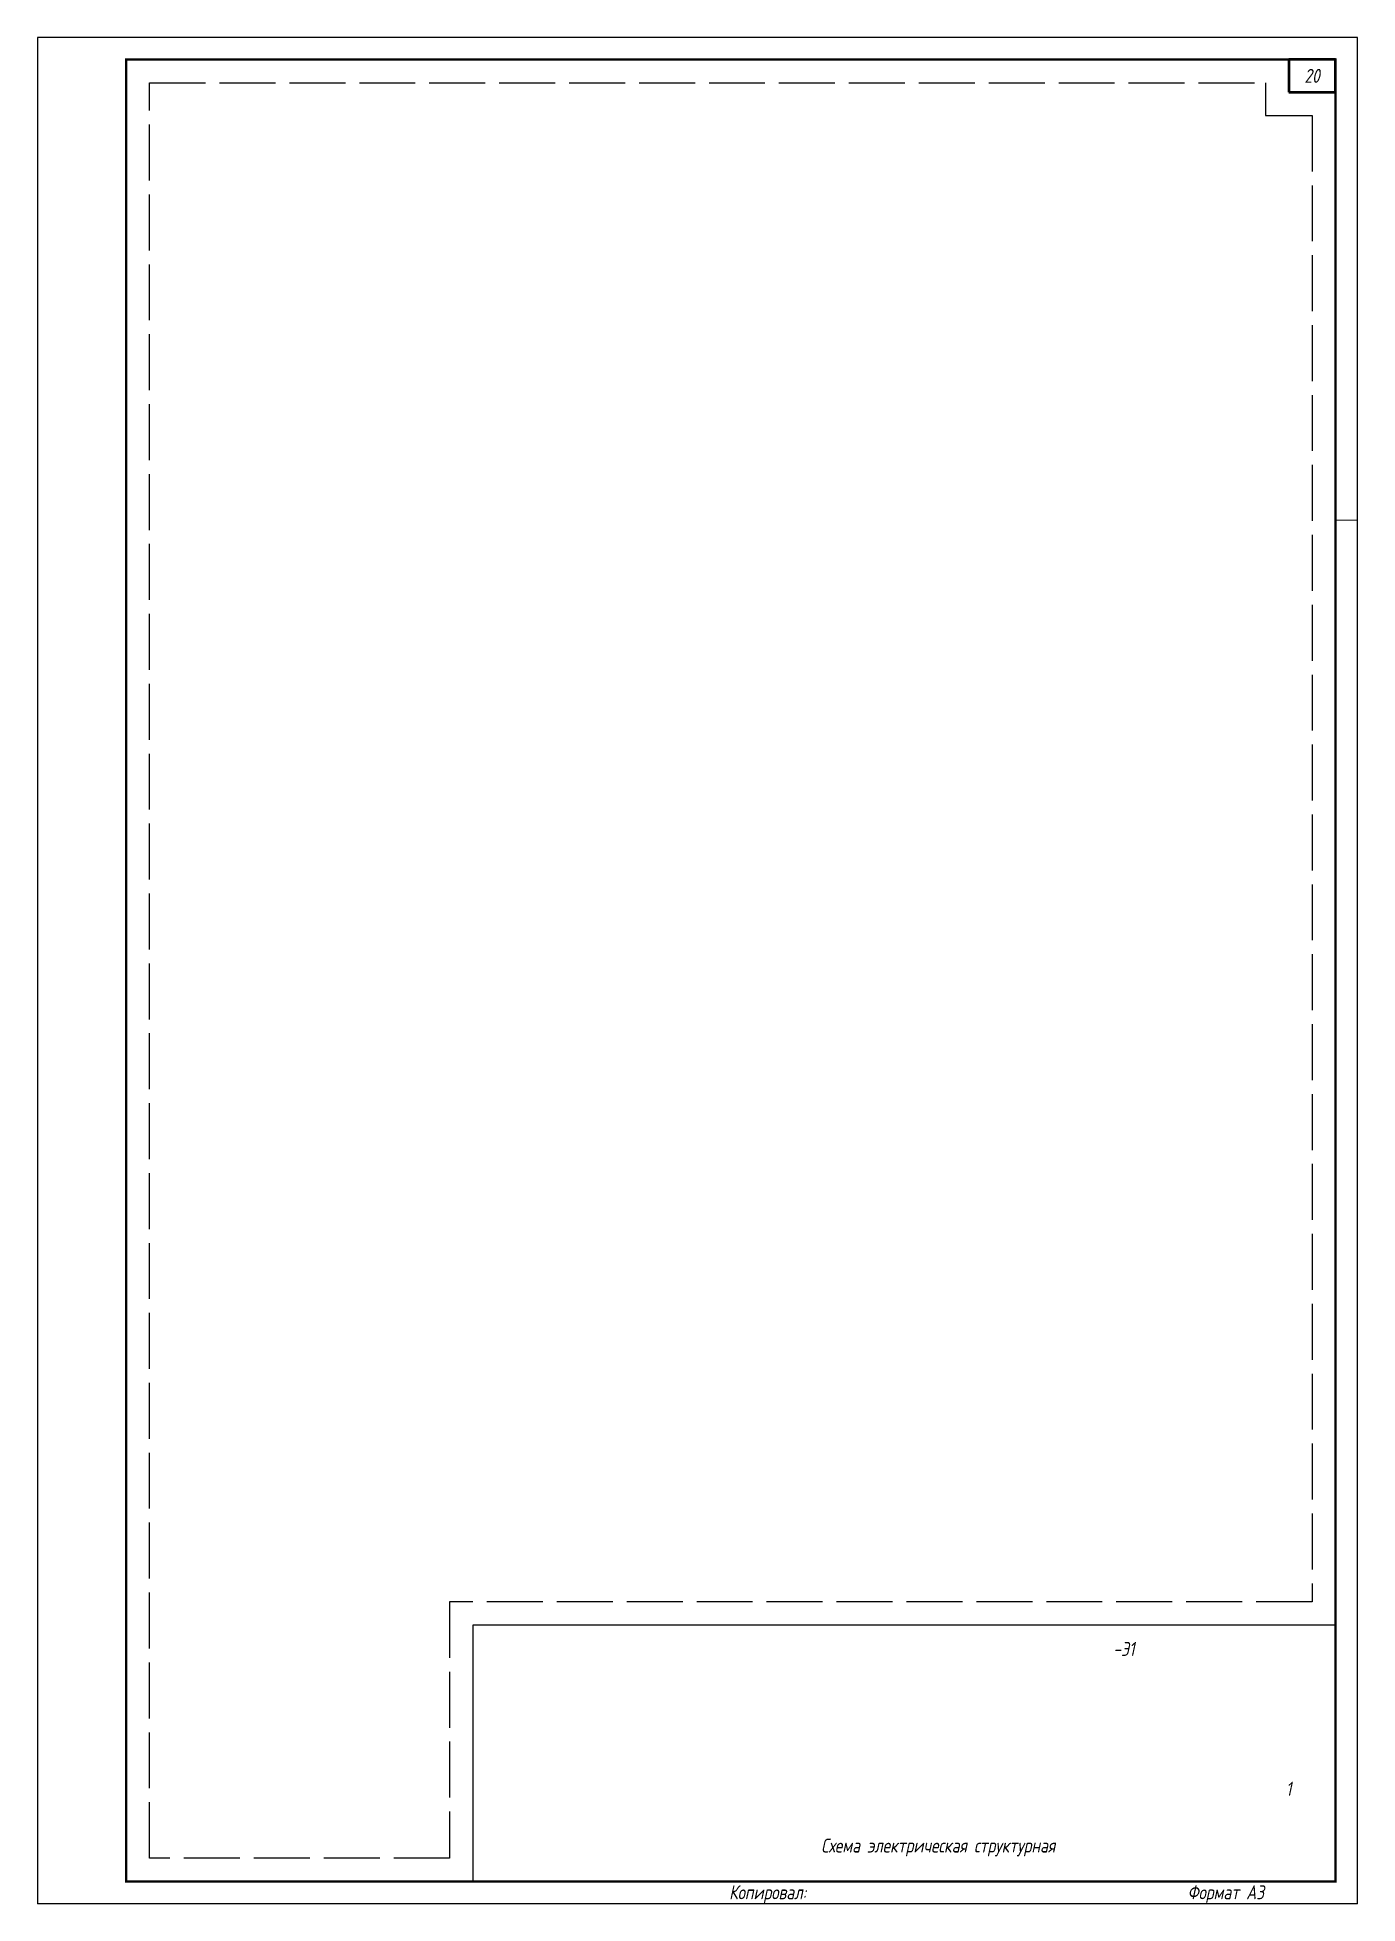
# Paper-space layout 'А3кн' of a CAD drawing. Header units: millimetres. Extents: x 9 to 292, y 1 to 402.
import ezdxf

# ---------------------------------------------------------------- set-up
doc = ezdxf.new("R2010")
doc.units = ezdxf.units.MM
doc.linetypes.add('ACAD_ISO02W100', pattern=[15, 12, -3])
doc.layers.add('noprint', color=2, linetype='Continuous', plot=False)
doc.layers.add('stamp', color=7, linetype='Continuous')
doc.styles.add('ГОСТ-ISOCPEUR', font='isocpeui.ttf', dxfattribs={"width": 0.8})

psp = doc.layouts.new('А3кн')

# ---------------------------------------------------------------- linework, layer by layer
at = {"const_width": 0.477}
psp.add_lwpolyline([(28.32, 6.15), (28.32, 397.11), (287.68, 397.11), (287.68, 6.15)], close=True, dxfattribs=at)
at = {"layer": 'noprint'}
for p, q in [((292.45, 401.87), (9.25, 401.87)), ((9.25, 401.87), (9.25, 1.38)), ((292.45, 1.38), (292.45, 401.87)), ((292.45, 1.38), (9.25, 1.38))]:
    psp.add_line(p, q, dxfattribs=at)
at = {"layer": 'noprint', "linetype": 'ACAD_ISO02W100'}
psp.add_lwpolyline([(33.32, 11.15), (33.32, 392.11), (272.68, 392.11), (272.68, 385.11), (282.68, 385.11), (282.68, 66.15), (97.68, 66.15), (97.68, 11.15)], close=True, dxfattribs=at)
at = {"layer": 'stamp', "lineweight": 0}
psp.add_line((292.45, 298.29), (287.45, 298.29), dxfattribs=at)
at = {"layer": 'stamp'}
psp.add_lwpolyline([(28.32, 397.11), (277.68, 397.11), (277.68, 390.11), (287.68, 390.11), (287.68, 61.15), (102.68, 61.15), (102.68, 6.15), (28.32, 6.15)], close=True, dxfattribs=at)
at = {"layer": 'stamp', "lineweight": 50}
psp.add_lwpolyline([(277.68, 390.11), (287.68, 390.11), (287.68, 397.11), (277.68, 397.11)], close=True, dxfattribs=at)

# ---------------------------------------------------------------- texts
at = {"layer": 'stamp', "lineweight": 35, "style": 'ГОСТ-ISOCPEUR', "width": 0.8}
for s, p in [('Копировал:', (157.64, 2.33)), ('Формат А3', (255.97, 2.33))]:
    psp.add_text(s, height=2.995, dxfattribs=at).set_placement(p)
at = {"layer": 'stamp', "ltscale": 100, "char_height": 3, "attachment_point": 4, "style": 'ГОСТ-ISOCPEUR'}
for s, insert, width in [('\\pxqc;20', (277.68, 393.61), 10), ('-Э1', (240.06, 56.05), 47.7448), ('\\pxqc;1', (267.68, 26.05), 20)]:
    psp.add_mtext(s, dxfattribs=dict(at, insert=insert, width=width))
at = {"layer": 'stamp', "lineweight": 35, "insert": (202.49, 13.45), "char_height": 3, "width": 70.1573, "attachment_point": 5, "style": 'ГОСТ-ISOCPEUR'}
psp.add_mtext('Схема электрическая структурная', dxfattribs=at)

# ---------------------------------------------------------------- viewports
at = {"layer": 'stamp'}
vp = psp.add_viewport(center=(158, 201.63), size=(259.36, 390.954), view_center_point=(70984.73, 19670.2), view_height=40663.847, dxfattribs=at)
vp.dxf.flags = 0x10000  # cut along an outline
vp.dxf.clipping_boundary_handle = psp.add_lwpolyline([(28.32, 397.11), (277.68, 397.11), (277.68, 390.11), (287.68, 390.11), (287.68, 61.15), (102.68, 61.15), (102.68, 6.15), (28.32, 6.15)], format="xyb", close=True, dxfattribs={"invisible": 1}).dxf.handle

doc.saveas('drawing.dxf')
